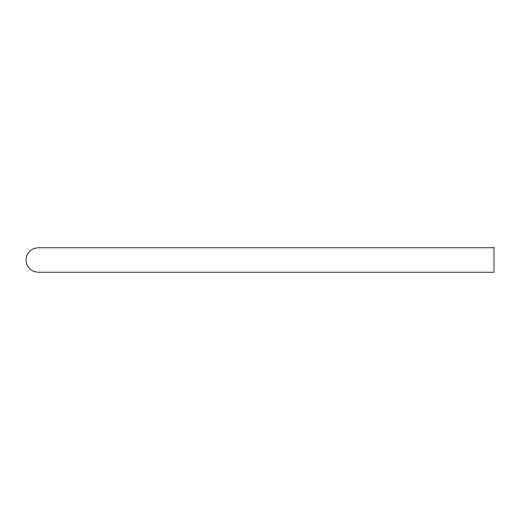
<?xml version="1.0" encoding="UTF-8"?>
<svg xmlns="http://www.w3.org/2000/svg" width="520" height="520" viewBox="0 0 520 520"><rect width="100%" height="100%" fill="white"/><g stroke="black" fill="none" stroke-linecap="round" stroke-linejoin="round"><path stroke-width="0.78" d="M494 247.793L38.207 247.793A12.207 12.207 0 0 0 26 260A12.207 12.207 0 0 0 38.207 272.207L494 272.207L494 247.793"/></g></svg>
